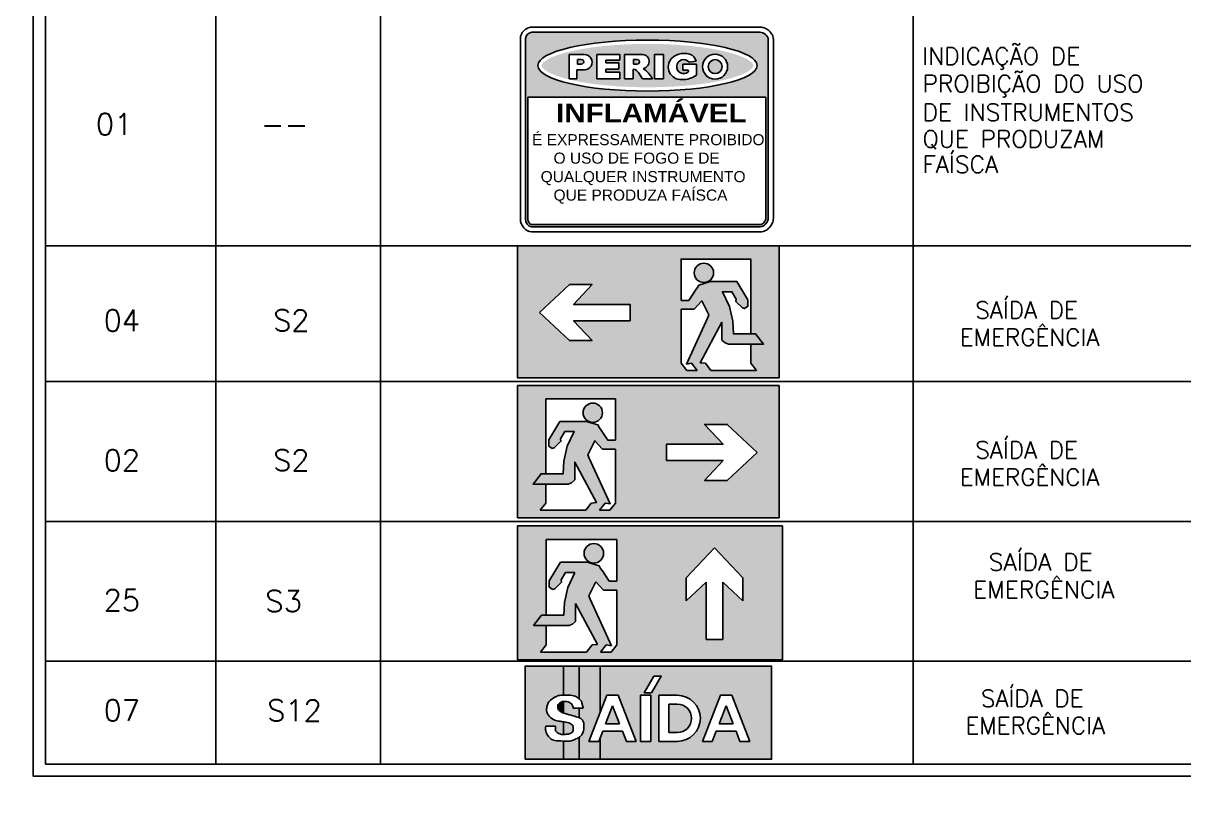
# Model space of a CAD drawing. Header units: metres. Extents: x -1783 to 21505, y -57 to 13660.
# Drawn here: x 5161 to 6304, y 10403 to 11170 of the extents above; entities that cross this region are included whole.
import ezdxf

# ---------------------------------------------------------------- set-up
doc = ezdxf.new("R2010")
doc.units = ezdxf.units.M
doc.header["$MEASUREMENT"] = 0
doc.layers.add('Bombeiro', color=1, linetype='Continuous', lineweight=0)
for name, color, linetype in [('COLORIDA VERDE', 82, 'Continuous'), ('cotas', 7, 'Continuous'), ('P025', 3, 'Continuous'), ('P03', 7, 'Continuous'), ('P04', 1, 'Continuous'), ('Planta-Baixa', 2, 'Continuous'), ('SIMB', 9, 'Continuous')]:
    doc.layers.add(name, color=color, linetype=linetype)
doc.styles.add('SR200-100', font='romans.shx', dxfattribs={"height": 50})
doc.styles.add('SR80-50', font='romans.shx', dxfattribs={"height": 10})
doc.styles.add('VET01', font='romans.shx', dxfattribs={"height": 2})

# ---------------------------------------------------------------- blocks, each defined once
blk = doc.blocks.new('SAIDA01')
at = {"layer": 'COLORIDA VERDE'}
h = blk.add_hatch(color=256, dxfattribs=at)
h.paths.add_polyline_path([(154.15, 77.96), (0, 77.96), (0, 0), (154.15, 0)])
h.paths.add_polyline_path([(121.16, 43.31), (110.19, 55.02), (110.64, 55.02), (123.57, 55.02), (141.15, 38.5), (123.57, 21.97), (110.64, 21.97), (110.19, 21.97), (121.16, 33.69), (87.8, 33.69), (87.8, 38.5), (87.8, 43.31)], flags=16)
h.paths.add_polyline_path([(57.72, 45.71), (53.21, 45.71), (49.31, 51.71), (48.25, 53.07), (47.35, 54.72), (40.44, 56.82), (24.96, 56.82), (18.34, 46.01), (18.34, 42.25), (20.45, 40.9), (21.65, 41.2), (25.56, 45.1), (25.26, 46.46), (27.81, 50.81), (33.37, 50.81), (29.17, 42.1), (27.21, 33.39), (26.91, 25.88), (13.84, 25.88), (9.18, 19.87), (29.77, 19.87), (31.87, 20.62), (33.67, 22.27), (33.67, 32.79), (46.45, 8.9), (43.44, 8.6), (40.16, 4.4), (13.41, 4.4), (16.69, 8.6), (16.69, 19.87), (9.18, 19.87), (13.84, 25.88), (16.69, 25.88), (16.69, 70.04), (57.72, 70.04)], flags=16)
h.paths.add_polyline_path([(57.72, 40.45), (57.72, 8.6), (54.44, 4.4), (48.28, 4.4), (51.56, 8.6), (54.57, 8.15), (42.24, 35.19), (41.49, 37.14), (45.55, 45.41), (50.06, 40.45)], flags=16)
h.paths.add_polyline_path([(50.06, 61.93, -1), (38.63, 61.93, -1)], flags=0)
for p, q in [((16.69, 8.6), (13.41, 4.4)), ((43.44, 8.6), (40.16, 4.4)), ((51.56, 8.6), (48.28, 4.4)), ((57.72, 8.6), (54.44, 4.4)), ((13.41, 4.4), (40.16, 4.4)), ((48.28, 4.4), (54.44, 4.4))]:
    blk.add_line(p, q, dxfattribs=at)
blk.add_lwpolyline([(0, 77.96), (154.15, 77.96), (154.15, 0), (0, 0)], close=True, dxfattribs=at)
for points in [[(16.69, 25.88), (16.69, 70.04), (57.72, 70.04), (57.72, 45.71)], [(43.44, 8.6), (46.45, 8.9), (33.67, 32.79), (33.67, 22.27), (31.87, 20.62), (29.77, 19.87), (9.18, 19.87), (13.84, 25.88), (26.91, 25.88), (27.21, 33.39), (29.17, 42.1), (33.37, 50.81), (27.81, 50.81), (25.26, 46.46), (25.56, 45.1), (21.65, 41.2), (20.45, 40.9), (18.34, 42.25), (18.34, 46.01), (24.96, 56.82), (40.44, 56.82)], [(40.44, 56.82), (47.35, 54.72), (48.25, 53.07), (49.31, 51.71), (53.21, 45.71), (57.72, 45.71)], [(141.15, 38.5), (123.57, 55.02), (110.64, 55.02), (110.19, 55.02), (121.16, 43.31), (87.8, 43.31), (87.8, 38.5)], [(50.06, 40.45), (45.55, 45.41), (41.49, 37.14), (42.24, 35.19), (54.57, 8.15), (51.56, 8.6)], [(57.72, 40.45), (50.06, 40.45)], [(57.72, 40.45), (57.72, 8.6)], [(141.15, 38.5), (123.57, 21.97), (110.64, 21.97), (110.19, 21.97), (121.16, 33.69), (87.8, 33.69), (87.8, 38.5)], [(16.69, 8.6), (16.69, 19.87)]]:
    blk.add_lwpolyline(points, dxfattribs=at)
blk.add_circle((44.35, 61.93), 5.71, dxfattribs=at)
blk = doc.blocks.new('S3')
at = {"layer": 'COLORIDA VERDE'}
h = blk.add_hatch(color=256, dxfattribs=at)
h.dxf.hatch_style = 1
h.paths.add_polyline_path([(356965.41, -401731.28), (356965.41, -401770.18), (357042.32, -401770.18), (357042.32, -401731.28)])
h.paths.add_polyline_path([(356994.21, -401747.38), (356991.96, -401747.38), (356990.01, -401744.38), (356989.49, -401743.7), (356989.04, -401742.88), (356985.59, -401741.83), (356977.87, -401741.83), (356974.57, -401747.23), (356974.57, -401749.1), (356975.62, -401749.77), (356976.22, -401749.62), (356978.17, -401747.68), (356978.02, -401747), (356979.29, -401744.83), (356982.06, -401744.83), (356979.96, -401749.17), (356978.99, -401753.52), (356978.84, -401757.27), (356972.32, -401757.27), (356969.99, -401760.27), (356980.26, -401760.27), (356981.31, -401759.89), (356982.21, -401759.07), (356982.21, -401753.82), (356988.59, -401765.74), (356987.09, -401765.89), (356985.45, -401767.99), (356972.1, -401767.99), (356973.74, -401765.89), (356973.74, -401760.27), (356969.99, -401760.27), (356972.32, -401757.27), (356973.74, -401757.27), (356973.74, -401735.23), (356994.21, -401735.23)], flags=16)
h.paths.add_polyline_path([(357014.28, -401746.44), (357022.53, -401737.66), (357030.77, -401746.44), (357030.77, -401752.88), (357030.77, -401753.11), (357024.93, -401747.64), (357024.93, -401764.28), (357022.53, -401764.28), (357020.13, -401764.28), (357020.13, -401747.64), (357014.28, -401753.11), (357014.28, -401752.88)], flags=16)
h.paths.add_polyline_path([(356994.21, -401750), (356994.21, -401765.89), (356992.57, -401767.99), (356989.5, -401767.99), (356991.14, -401765.89), (356992.64, -401766.11), (356986.49, -401752.62), (356986.11, -401751.65), (356988.14, -401747.53), (356990.39, -401750)], flags=16)
h.paths.add_polyline_path([(356984.69, -401739.28, -1), (356990.39, -401739.28, -1)], flags=0)
h = blk.add_hatch(color=256, dxfattribs=at)
h.dxf.hatch_style = 1
h.paths.add_polyline_path([(356984.69, -401739.28, 1), (356990.39, -401739.28, 1)])
for p, q in [((356965.41, -401770.18), (356965.41, -401731.28)), ((356965.41, -401731.28), (357042.32, -401731.28)), ((357042.32, -401731.28), (357042.32, -401770.18)), ((356973.74, -401757.27), (356973.74, -401735.23)), ((356973.74, -401735.23), (356994.21, -401735.23)), ((356994.21, -401735.23), (356994.21, -401747.38)), ((357022.53, -401737.66), (357014.28, -401746.44)), ((357022.53, -401737.66), (357030.77, -401746.44)), ((356974.57, -401747.23), (356977.87, -401741.83)), ((356977.87, -401741.83), (356985.59, -401741.83)), ((356985.59, -401741.83), (356989.04, -401742.88)), ((356979.29, -401744.83), (356978.02, -401747)), ((356982.06, -401744.83), (356979.29, -401744.83)), ((356979.96, -401749.17), (356982.06, -401744.83)), ((356989.04, -401742.88), (356989.49, -401743.7)), ((356989.49, -401743.7), (356990.01, -401744.38)), ((356990.01, -401744.38), (356991.96, -401747.38)), ((356974.57, -401749.1), (356974.57, -401747.23)), ((356978.17, -401747.68), (356976.22, -401749.62)), ((356978.02, -401747), (356978.17, -401747.68)), ((356988.14, -401747.53), (356986.11, -401751.65)), ((356990.39, -401750), (356988.14, -401747.53)), ((356991.96, -401747.38), (356994.21, -401747.38)), ((357014.28, -401746.44), (357014.28, -401752.88)), ((357014.28, -401753.11), (357020.13, -401747.64)), ((357020.13, -401747.64), (357020.13, -401764.28)), ((357030.77, -401753.11), (357024.93, -401747.64)), ((357024.93, -401747.64), (357024.93, -401764.28)), ((357030.77, -401746.44), (357030.77, -401752.88)), ((356975.62, -401749.77), (356974.57, -401749.1)), ((356976.22, -401749.62), (356975.62, -401749.77)), ((356978.99, -401753.52), (356979.96, -401749.17)), ((356986.11, -401751.65), (356986.49, -401752.62)), ((356994.21, -401750), (356990.39, -401750)), ((356994.21, -401750), (356994.21, -401765.89)), ((356978.84, -401757.27), (356978.99, -401753.52)), ((356988.59, -401765.74), (356982.21, -401753.82)), ((356982.21, -401753.82), (356982.21, -401759.07)), ((356986.49, -401752.62), (356992.64, -401766.11)), ((357014.28, -401752.88), (357014.28, -401753.11)), ((357030.77, -401752.88), (357030.77, -401753.11)), ((356969.99, -401760.27), (356972.32, -401757.27)), ((356972.32, -401757.27), (356978.84, -401757.27)), ((356980.26, -401760.27), (356969.99, -401760.27)), ((356973.74, -401765.89), (356973.74, -401760.27)), ((356981.31, -401759.89), (356980.26, -401760.27)), ((356982.21, -401759.07), (356981.31, -401759.89)), ((357020.13, -401764.28), (357022.53, -401764.28)), ((357024.93, -401764.28), (357022.53, -401764.28)), ((356973.74, -401765.89), (356972.1, -401767.99)), ((356972.1, -401767.99), (356985.45, -401767.99)), ((356987.09, -401765.89), (356985.45, -401767.99)), ((356987.09, -401765.89), (356988.59, -401765.74)), ((356991.14, -401765.89), (356989.5, -401767.99)), ((356989.5, -401767.99), (356992.57, -401767.99)), ((356992.64, -401766.11), (356991.14, -401765.89)), ((356994.21, -401765.89), (356992.57, -401767.99)), ((357042.32, -401770.18), (356965.41, -401770.18))]:
    blk.add_line(p, q, dxfattribs=at)
blk.add_circle((356987.54, -401739.28), 2.85, dxfattribs=at)
blk = doc.blocks.new('new blocksaida')
at = {"layer": 'COLORIDA VERDE'}
h = blk.add_hatch(color=256, dxfattribs=at)
h.dxf.hatch_style = 1
edge = h.paths.add_edge_path()
edge.add_line((23.96, 58.35), (0, 58.35))
edge.add_line((0, 58.35), (0, 0))
edge.add_line((0, 0), (23.96, 0))
edge.add_line((23.96, 0), (23.96, 11.32))
edge.add_spline(control_points=[(23.96, 11.32), (23.05, 11.38), (21.02, 11.55), (18.18, 11.56), (15.71, 12.85), (14.39, 14.59), (13.13, 16.62), (12.57, 18.75), (12.84, 20.23), (12.93, 20.73)], knot_values=[1483.247526, 1483.247526, 1483.247526, 1483.247526, 1557.509693, 1650.988886, 1711.688945, 1777.493751, 1827.060223, 1907.531509, 1949.309456, 1949.309456, 1949.309456, 1949.309456], degree=3, periodic=0)
edge.add_line((12.93, 20.73), (18.91, 20.73))
edge.add_spline(control_points=[(18.91, 20.73), (18.93, 20.2), (18.96, 19.3), (18.7, 17.5), (20.68, 16.33), (22.4, 15.46), (23.55, 15.42), (23.96, 15.44)], knot_values=[0, 0, 0, 0, 44.118293, 74.661754, 139.548934, 202.018639, 235.042464, 235.042464, 235.042464, 235.042464], degree=3, periodic=0)
edge.add_line((23.96, 15.44), (23.96, 23.5))
edge.add_spline(control_points=[(23.96, 23.5), (23.73, 23.53), (22.4, 23.71), (19.78, 23.96), (16.65, 25.28), (14.51, 27.4), (13.32, 29.69), (13.51, 32.21), (14.02, 34.85), (15.98, 37.38), (18.74, 38.91), (21.46, 40.15), (23.18, 40.16), (23.96, 40.14)], knot_values=[686.441961, 686.441961, 686.441961, 686.441961, 705.251319, 794.652023, 902.635624, 974.67943, 1038.458153, 1106.332319, 1176.301518, 1256.436796, 1357.270814, 1433.631399, 1496.943558, 1496.943558, 1496.943558, 1496.943558], degree=3, periodic=0)
edge.add_line((23.96, 40.14), (23.96, 58.35))
h = blk.add_hatch(color=256, dxfattribs=at)
h.dxf.hatch_style = 1
edge = h.paths.add_edge_path()
edge.add_line((33.75, 58.35), (23.96, 58.35))
edge.add_line((23.96, 58.35), (23.96, 40.14))
edge.add_spline(control_points=[(23.96, 40.14), (24.31, 40.14), (25.79, 40.1), (28.55, 40.34), (31.66, 39.43), (33.24, 38.3), (33.75, 37.85)], knot_values=[1496.943558, 1496.943558, 1496.943558, 1496.943558, 1525.456619, 1617.219592, 1723.654456, 1778.864927, 1778.864927, 1778.864927, 1778.864927], degree=3, periodic=0)
edge.add_line((33.75, 37.85), (33.75, 58.35))
edge = h.paths.add_edge_path()
edge.add_line((33.75, 31.92), (30.12, 31.92))
edge.add_spline(control_points=[(30.12, 31.92), (30.03, 32.27), (29.83, 33.03), (29.47, 34.22), (28.4, 35.17), (27, 35.98), (25.41, 36.22), (24.36, 36.23), (23.96, 36.18)], knot_values=[0, 0, 0, 0, 29.676075, 64.430735, 98.974503, 143.9372, 195.071302, 228.510245, 228.510245, 228.510245, 228.510245], degree=3, periodic=0)
edge.add_line((23.96, 36.18), (23.96, 29.02))
edge.add_spline(control_points=[(23.96, 29.02), (24.76, 28.72), (27.11, 27.92), (30.45, 27.13), (32.9, 26.38), (33.75, 25.99)], knot_values=[527.465281, 527.465281, 527.465281, 527.465281, 597.52951, 731.44398, 807.41925, 807.41925, 807.41925, 807.41925], degree=3, periodic=0)
edge.add_line((33.75, 25.99), (33.75, 31.92))
edge = h.paths.add_edge_path()
edge.add_spline(control_points=[(23.96, 15.44), (24.55, 15.46), (25.99, 15.68), (28.06, 15.91), (30.2, 17.28), (30.07, 19.26), (30.21, 20.95), (28.84, 22.02), (26.85, 22.98), (25.08, 23.33), (23.96, 23.5)], knot_values=[235.042464, 235.042464, 235.042464, 235.042464, 283.655977, 349.641146, 410.118553, 464.841623, 502.326867, 540.749947, 593.931448, 686.441961, 686.441961, 686.441961, 686.441961], degree=3, periodic=0)
edge.add_line((23.96, 23.5), (23.96, 15.44))
edge = h.paths.add_edge_path()
edge.add_spline(control_points=[(33.75, 13.77), (33.72, 13.75), (32.92, 13.21), (31.28, 12.46), (28.6, 11.23), (26.07, 11.19), (24.45, 11.29), (23.96, 11.32)], knot_values=[1201.913217, 1201.913217, 1201.913217, 1201.913217, 1204.221327, 1280.885583, 1349.853721, 1442.992088, 1483.247526, 1483.247526, 1483.247526, 1483.247526], degree=3, periodic=0)
edge.add_line((23.96, 11.32), (23.96, 0))
edge.add_line((23.96, 0), (33.75, 0))
edge.add_line((33.75, 0), (33.75, 13.77))
edge = h.paths.add_edge_path()
edge.add_line((46.97, 13.47), (46.09, 11.21))
edge.add_line((46.09, 11.21), (39.96, 11.21))
edge.add_line((39.96, 11.21), (46.97, 29.23))
edge.add_line((46.97, 29.23), (46.97, 58.35))
edge.add_line((46.97, 58.35), (33.75, 58.35))
edge.add_line((33.75, 58.35), (33.75, 37.85))
edge.add_spline(control_points=[(33.75, 37.85), (33.95, 37.67), (34.64, 37.01), (35.75, 35.63), (35.5, 34), (36.59, 32), (36.09, 31.92), (36.09, 31.92)], knot_values=[1778.864927, 1778.864927, 1778.864927, 1778.864927, 1801.112459, 1854.796987, 1910.045248, 1934.043175, 1958.041101, 1958.041101, 1958.041101, 1958.041101], degree=3, periodic=0)
edge.add_spline(control_points=[(36.09, 31.92), (36.02, 31.91), (35.93, 31.92), (35.84, 31.92)], knot_values=[1958.041101, 1958.041101, 1958.041101, 1958.041101, 1964.838412, 1964.838412, 1964.838412, 1964.838412], degree=3, periodic=0)
edge.add_line((35.84, 31.92), (33.75, 31.92))
edge.add_line((33.75, 31.92), (33.75, 25.99))
edge.add_spline(control_points=[(33.75, 25.99), (33.95, 25.9), (34.78, 25.49), (36.61, 24.22), (36.88, 21), (36.78, 17.88), (35.62, 15.32), (34.36, 14.19), (33.75, 13.77)], knot_values=[807.41925, 807.41925, 807.41925, 807.41925, 825.771214, 882.302949, 980.174774, 1066.070076, 1141.072939, 1201.913217, 1201.913217, 1201.913217, 1201.913217], degree=3, periodic=0)
edge.add_line((33.75, 13.77), (33.75, 0))
edge.add_line((33.75, 0), (46.97, 0))
edge.add_line((46.97, 0), (46.97, 13.47))
h = blk.add_hatch(color=256, dxfattribs=at)
h.dxf.hatch_style = 1
h.paths.add_polyline_path([(154.15, 58.35), (46.97, 58.35), (46.97, 29.23), (51.19, 40.06), (58.31, 40.06), (69.54, 11.21), (63.41, 11.21), (60.94, 17.55), (48.56, 17.55), (46.97, 13.47), (46.97, 0), (154.15, 0)])
h.paths.add_polyline_path([(80.56, 52.06), (85.19, 52.06), (79.02, 41.5), (74.39, 41.5)], flags=16)
h.paths.add_polyline_path([(72.17, 40.06), (78.71, 40.06), (78.71, 11.21), (72.17, 11.21)], flags=16)
h.paths.add_polyline_path([(83.54, 40.06), (95.2, 40.06, -1), (95.2, 11.21), (83.54, 11.21)], flags=16)
h.paths.add_polyline_path([(89.8, 34.56), (95.2, 34.56, -1), (95.2, 16.71), (89.8, 16.71)], flags=0)
h.paths.add_polyline_path([(122.18, 40.06), (129.31, 40.06), (140.54, 11.21), (134.4, 11.21), (131.93, 17.55), (119.55, 17.55), (117.09, 11.21), (110.95, 11.21)], flags=16)
h.paths.add_polyline_path([(125.74, 33.46), (130.11, 22.23), (121.37, 22.23)], flags=0)
h = blk.add_hatch(color=256, dxfattribs=at)
h.dxf.hatch_style = 1
edge = h.paths.add_edge_path()
edge.add_spline(control_points=[(23.96, 36.18), (23.7, 36.16), (22.94, 36.03), (21.8, 35.47), (20.7, 34.54), (20.42, 33.28), (20.38, 32.1), (20.85, 30.89), (21.99, 29.82), (23.13, 29.34), (23.85, 29.06), (23.96, 29.02)], knot_values=[228.510245, 228.510245, 228.510245, 228.510245, 249.542901, 291.453949, 331.754804, 361.374182, 393.918825, 427.416545, 463.879651, 518.521435, 527.465281, 527.465281, 527.465281, 527.465281], degree=3, periodic=0)
edge.add_line((23.96, 29.02), (23.96, 36.18))
h = blk.add_hatch(color=256, dxfattribs=at)
h.dxf.hatch_style = 1
h.paths.add_polyline_path([(54.75, 33.46), (50.38, 22.23), (59.12, 22.23)])
h.paths.add_polyline_path([(95.2, 34.56), (89.8, 34.56), (89.8, 16.71), (95.2, 16.71, 1)])
h.paths.add_polyline_path([(125.74, 33.46), (121.37, 22.23), (130.11, 22.23)])
for p, q in [((23.96, 40.14), (23.96, 58.35)), ((33.75, 37.85), (33.75, 58.35)), ((46.97, 29.23), (46.97, 58.35)), ((39.96, 11.21), (51.19, 40.06)), ((51.19, 40.06), (58.31, 40.06)), ((69.54, 11.21), (58.31, 40.06)), ((72.17, 40.06), (78.71, 40.06)), ((72.17, 11.21), (72.17, 40.06)), ((78.71, 11.21), (78.71, 40.06)), ((83.54, 40.06), (95.2, 40.06)), ((83.54, 11.21), (83.54, 40.06)), ((110.95, 11.21), (122.18, 40.06)), ((122.18, 40.06), (129.31, 40.06)), ((140.54, 11.21), (129.31, 40.06)), ((23.96, 29.02), (23.96, 36.18)), ((33.75, 25.99), (33.75, 31.92)), ((50.38, 22.23), (54.75, 33.46)), ((59.12, 22.23), (54.75, 33.46)), ((89.8, 16.71), (89.8, 34.56)), ((95.2, 34.56), (89.8, 34.56)), ((121.37, 22.23), (125.74, 33.46)), ((130.11, 22.23), (125.74, 33.46)), ((23.96, 15.44), (23.96, 23.5)), ((50.38, 22.23), (59.12, 22.23)), ((121.37, 22.23), (130.11, 22.23)), ((46.09, 11.21), (48.56, 17.55)), ((48.56, 17.55), (60.94, 17.55)), ((63.41, 11.21), (60.94, 17.55)), ((95.2, 16.71), (89.8, 16.71)), ((117.09, 11.21), (119.55, 17.55)), ((119.55, 17.55), (131.93, 17.55)), ((134.4, 11.21), (131.93, 17.55)), ((23.96, 0), (23.96, 11.32)), ((33.75, 0), (33.75, 13.77)), ((39.96, 11.21), (46.09, 11.21)), ((46.97, 0), (46.97, 13.47)), ((63.41, 11.21), (69.54, 11.21)), ((72.17, 11.21), (78.71, 11.21)), ((83.54, 11.21), (95.2, 11.21)), ((110.95, 11.21), (117.09, 11.21)), ((134.4, 11.21), (140.54, 11.21))]:
    blk.add_line(p, q, dxfattribs=at)
for points in [[(0, 0), (154.15, 0), (154.15, 58.35), (0, 58.35)], [(74.39, 41.5), (80.56, 52.06), (85.19, 52.06), (79.02, 41.5)]]:
    blk.add_lwpolyline(points, close=True, dxfattribs=at)
for points in [[(74.39, 41.5), (79.02, 41.5), (85.19, 52.06)], [(36.09, 31.92), (30.12, 31.92)], [(18.91, 20.73), (12.93, 20.73)]]:
    blk.add_lwpolyline(points, dxfattribs=at)
for radius in [14.43, 8.93]:
    blk.add_arc((95.2, 25.63), radius, 270, 90, dxfattribs=at)
for points in [[(18.91, 20.73), (18.91, 19.11), (18.91, 17.99), (20.65, 16.38), (22.77, 15.51), (25.76, 15.63), (28.12, 16.13), (29.87, 17.5), (30.12, 19.49), (29.99, 20.85), (29, 21.85), (27.25, 22.72), (23.27, 23.59), (20.03, 24.09), (16.42, 25.7), (14.55, 27.57), (13.55, 29.68), (13.55, 32.17), (14.18, 34.66), (15.92, 37.02), (19.03, 39.01), (21.65, 40.01), (25.01, 40.13), (28.37, 40.13), (32.11, 39.01), (34.35, 37.27), (35.47, 35.65), (35.84, 33.66), (36.09, 31.92), (35.84, 31.92)], [(30.12, 31.92), (29.84, 32.97), (29.37, 34.16), (28.48, 35.05), (27.03, 35.85), (25.19, 36.2), (23.2, 36.05), (21.81, 35.4), (20.76, 34.36), (20.46, 33.31), (20.46, 32.12), (20.91, 30.98), (21.86, 30.03), (23.65, 29.14), (26.39, 28.2), (31.12, 26.9), (34.36, 25.69), (35.97, 24.4), (36.82, 20.91), (36.56, 17.77), (35.38, 15.29), (33.68, 13.72), (31.19, 12.42), (28.83, 11.5), (25.43, 11.24), (21.24, 11.5), (17.84, 11.89), (15.88, 12.94), (14.31, 14.77), (13.39, 16.34), (12.74, 19.21), (12.93, 20.73)]]:
    blk.add_spline(points, degree=3, dxfattribs=at)

msp = doc.modelspace()

# ---------------------------------------------------------------- hatches: boundary and pattern name
at = {"layer": 'Bombeiro', "linetype": 'ByBlock'}
h = msp.add_hatch(color=10, dxfattribs=at)
h.dxf.hatch_style = 1
edge = h.paths.add_edge_path()
edge.add_spline(control_points=[(5671.852, 11128.306), (5671.852, 11127.923), (5671.938, 11127.51), (5672.609, 11126.308), (5673.216, 11125.546), (5675.109, 11123.881), (5676.386, 11122.982), (5681.254, 11120.209), (5685.856, 11118.323), (5697.198, 11114.885), (5703.94, 11113.321), (5723.589, 11109.851), (5737.767, 11108.316), (5767.623, 11106.76), (5783.287, 11106.739), (5813.22, 11108.214), (5827.476, 11109.711), (5849.968, 11113.588), (5858.805, 11115.794), (5869.505, 11119.654), (5872.744, 11121.164), (5876.983, 11123.777), (5878.315, 11124.896), (5879.72, 11126.531), (5880.033, 11127.113), (5880.329, 11128), (5880.345, 11128.308), (5880.205, 11129.076), (5880.022, 11129.563), (5879.142, 11130.815), (5878.443, 11131.562), (5876.471, 11133.147), (5875.202, 11133.985), (5870.125, 11136.766), (5865.172, 11138.709), (5853.013, 11142.219), (5845.805, 11143.797), (5825.183, 11147.189), (5810.56, 11148.622), (5780.046, 11149.919), (5764.169, 11149.783), (5734.159, 11147.968), (5720.04, 11146.288), (5698.956, 11142.247), (5691.089, 11140.12), (5681.426, 11136.412), (5678.458, 11134.935), (5674.665, 11132.431), (5673.509, 11131.381), (5672.306, 11129.86), (5672.053, 11129.326), (5671.876, 11128.69), (5671.852, 11128.497), (5671.852, 11128.306)], knot_values=[0, 0, 0, 0, 0.12942104, 0.12942104, 0.25884207, 0.25884207, 0.38826311, 0.38826311, 0.65519353, 0.65519353, 0.92212395, 0.92212395, 1.35070484, 1.35070484, 1.77928572, 1.77928572, 2.20786661, 2.20786661, 2.56825262, 2.56825262, 2.78011275, 2.78011275, 2.94408828, 2.94408828, 3.06400069, 3.06400069, 3.18391311, 3.18391311, 3.30382552, 3.30382552, 3.42373793, 3.42373793, 3.54365035, 3.54365035, 3.8205997, 3.8205997, 4.09754905, 4.09754905, 4.53197823, 4.53197823, 4.9664074, 4.9664074, 5.40083658, 5.40083658, 5.73765793, 5.73765793, 5.94391048, 5.94391048, 6.1010614, 6.1010614, 6.21855028, 6.21855028, 6.28318531, 6.28318531, 6.28318531, 6.28318531], degree=3, periodic=0)
h.paths.add_polyline_path([(5748.935, 11139.198), (5748.935, 11133.714), (5734.867, 11133.714), (5734.867, 11130.956), (5747.699, 11130.956), (5747.699, 11124.687), (5734.867, 11124.687), (5734.867, 11121.929), (5748.935, 11121.929), (5748.935, 11115.327), (5726.119, 11115.327), (5726.119, 11139.198)], flags=16)
h.paths.add_polyline_path([(5753.361, 11139.198), (5769.85, 11139.198, -0.99999992), (5771.87, 11125.577, -0.11065371), (5780.907, 11115.327), (5771.099, 11115.327), (5767.267, 11121.448, 0.19249491), (5762.01, 11124.896), (5762.01, 11115.327), (5753.361, 11115.327)], flags=16)
h.paths.add_polyline_path([(5713.927, 11124.068), (5706.448, 11124.068), (5706.448, 11115.327), (5698.859, 11115.327), (5698.859, 11139.198), (5713.894, 11139.198, -1)], flags=16)
h.paths.add_polyline_path([(5782.907, 11139.198), (5791.755, 11139.198), (5791.755, 11115.327), (5782.907, 11115.327)], flags=16)
h.paths.add_polyline_path([(5799.831, 11135.371, -0.30757835), (5820.105, 11138.598, -0.1074332), (5823.992, 11132.75), (5816.993, 11131.68, 2.44381573), (5816.211, 11122.051, 0.46821268), (5815.978, 11123.898), (5810.963, 11123.898), (5810.963, 11129.716), (5824.3, 11129.716), (5824.3, 11118.962, -0.17491777), (5809.906, 11114.557, -0.67885295)], flags=16)
h.paths.add_polyline_path([(5854.983, 11127.263, -1), (5830.355, 11127.263, -1)], flags=16)
h.paths.add_polyline_path([(5849.56, 11127.263, -1), (5835.779, 11127.263, -1)], flags=0)
h.paths.add_polyline_path([(5835.779, 11127.263, 1), (5849.56, 11127.263, 1)], flags=0)
h = msp.add_hatch(color=10, dxfattribs=at)
h.dxf.hatch_style = 1
edge = h.paths.add_edge_path()
edge.add_spline(control_points=[(5671.852, 11128.306), (5671.852, 11127.923), (5671.938, 11127.51), (5672.609, 11126.308), (5673.216, 11125.546), (5675.109, 11123.881), (5676.386, 11122.982), (5681.254, 11120.209), (5685.856, 11118.323), (5697.198, 11114.885), (5703.94, 11113.321), (5723.589, 11109.851), (5737.767, 11108.316), (5767.623, 11106.76), (5783.287, 11106.739), (5813.22, 11108.214), (5827.476, 11109.711), (5849.968, 11113.588), (5858.805, 11115.794), (5869.505, 11119.654), (5872.744, 11121.164), (5876.983, 11123.777), (5878.315, 11124.896), (5879.72, 11126.531), (5880.033, 11127.113), (5880.329, 11128), (5880.345, 11128.308), (5880.205, 11129.076), (5880.022, 11129.563), (5879.142, 11130.815), (5878.443, 11131.562), (5876.471, 11133.147), (5875.202, 11133.985), (5870.125, 11136.766), (5865.172, 11138.709), (5853.013, 11142.219), (5845.805, 11143.797), (5825.183, 11147.189), (5810.56, 11148.622), (5780.046, 11149.919), (5764.169, 11149.783), (5734.159, 11147.968), (5720.04, 11146.288), (5698.956, 11142.247), (5691.089, 11140.12), (5681.426, 11136.412), (5678.458, 11134.935), (5674.665, 11132.431), (5673.509, 11131.381), (5672.306, 11129.86), (5672.053, 11129.326), (5671.876, 11128.69), (5671.852, 11128.497), (5671.852, 11128.306)], knot_values=[0, 0, 0, 0, 0.12942104, 0.12942104, 0.25884207, 0.25884207, 0.38826311, 0.38826311, 0.65519353, 0.65519353, 0.92212395, 0.92212395, 1.35070484, 1.35070484, 1.77928572, 1.77928572, 2.20786661, 2.20786661, 2.56825262, 2.56825262, 2.78011275, 2.78011275, 2.94408828, 2.94408828, 3.06400069, 3.06400069, 3.18391311, 3.18391311, 3.30382552, 3.30382552, 3.42373793, 3.42373793, 3.54365035, 3.54365035, 3.8205997, 3.8205997, 4.09754905, 4.09754905, 4.53197823, 4.53197823, 4.9664074, 4.9664074, 5.40083658, 5.40083658, 5.73765793, 5.73765793, 5.94391048, 5.94391048, 6.1010614, 6.1010614, 6.21855028, 6.21855028, 6.28318531, 6.28318531, 6.28318531, 6.28318531], degree=3, periodic=0)
h.paths.add_polyline_path([(5816.211, 11122.051, 0.46821268), (5815.978, 11123.898), (5810.963, 11123.898), (5810.963, 11129.716), (5824.3, 11129.716), (5824.3, 11118.962, -0.17491777), (5809.906, 11114.557, -0.67885295), (5799.831, 11135.371, -0.30757835), (5820.105, 11138.598, -0.1074332), (5823.992, 11132.75), (5816.993, 11131.68, 2.44381573)], flags=16)
h.paths.add_polyline_path([(5791.755, 11115.327), (5782.907, 11115.327), (5782.907, 11139.198), (5791.755, 11139.198)], flags=16)
h.paths.add_polyline_path([(5854.983, 11127.263, -1), (5830.355, 11127.263, -1)], flags=16)
h.paths.add_polyline_path([(5849.56, 11127.263, -1), (5835.779, 11127.263, -1)], flags=0)
h.paths.add_polyline_path([(5771.87, 11125.577, -0.11065371), (5780.907, 11115.327), (5771.099, 11115.327), (5767.267, 11121.448, 0.19249491), (5762.01, 11124.896), (5762.01, 11115.327), (5753.361, 11115.327), (5753.361, 11139.198), (5769.85, 11139.198, -0.99999993)], flags=16)
h.paths.add_polyline_path([(5748.935, 11133.714), (5734.867, 11133.714), (5734.867, 11130.956), (5747.699, 11130.956), (5747.699, 11124.687), (5734.867, 11124.687), (5734.867, 11121.929), (5748.935, 11121.929), (5748.935, 11115.327), (5726.119, 11115.327), (5726.119, 11139.198), (5748.935, 11139.198)], flags=16)
h.paths.add_polyline_path([(5713.927, 11124.068), (5706.448, 11124.068), (5706.448, 11115.327), (5698.859, 11115.327), (5698.859, 11139.198), (5713.894, 11139.198, -1)], flags=16)
at = {"layer": 'cotas'}
h = msp.add_hatch(color=7, dxfattribs=at)
h.dxf.hatch_style = 1
h.paths.add_polyline_path([(9417.498, 13659.963), (-1782.502, 13659.963), (-1782.502, 5739.963), (9417.498, 5739.963)])
h.paths.add_polyline_path([(-1515.835, 13593.296), (9284.165, 13593.296), (9284.165, 5806.63), (-1515.835, 5806.63)], flags=16)
at = {"layer": 'P03'}
h = msp.add_hatch(color=256, dxfattribs=at)
h.dxf.hatch_style = 1
edge = h.paths.add_edge_path()
edge.add_spline(control_points=[(5662.256, 11161.114), (5659.351, 11161.114), (5655.881, 11158.075), (5655.881, 11155.17)], knot_values=[0, 0, 0, 0, 1.14844937, 1.14844937, 1.14844937, 1.14844937], degree=3, periodic=0)
edge.add_line((5655.881, 11155.17), (5655.881, 10976.803))
edge.add_spline(control_points=[(5655.881, 10976.803), (5655.881, 10973.611), (5658.699, 10969.347), (5661.891, 10969.347)], knot_values=[0, 0, 0, 0, 1.26185141, 1.26185141, 1.26185141, 1.26185141], degree=3, periodic=0)
edge.add_line((5661.891, 10969.347), (5887.087, 10969.347))
edge.add_spline(control_points=[(5887.087, 10969.347), (5891.009, 10969.347), (5895.008, 10974.125), (5895.008, 10978.047)], knot_values=[0, 0, 0, 0, 1.55032355, 1.55032355, 1.55032355, 1.55032355], degree=3, periodic=0)
edge.add_line((5895.008, 10978.047), (5895.008, 11154.116))
edge.add_spline(control_points=[(5895.008, 11154.116), (5895.008, 11157.686), (5890.471, 11161.114), (5886.901, 11161.114)], knot_values=[0, 0, 0, 0, 1.41123242, 1.41123242, 1.41123242, 1.41123242], degree=3, periodic=0)
edge.add_line((5886.901, 11161.114), (5662.256, 11161.114))
edge = h.paths.add_edge_path(flags=16)
edge.add_ellipse((5776.081, 11128.306), major_axis=(-108.024, 0), ratio=0.23295132, start_angle=0, end_angle=360)
h.paths.add_polyline_path([(5698.859, 11139.198), (5713.894, 11139.198, -1), (5713.927, 11124.068), (5706.448, 11124.068), (5706.448, 11115.327), (5698.859, 11115.327)], flags=0)
h.paths.add_polyline_path([(5726.119, 11139.198), (5748.935, 11139.198), (5748.935, 11133.714), (5734.867, 11133.714), (5734.867, 11130.956), (5747.699, 11130.956), (5747.699, 11124.687), (5734.867, 11124.687), (5734.867, 11121.929), (5748.935, 11121.929), (5748.935, 11115.327), (5726.119, 11115.327)], flags=0)
edge = h.paths.add_edge_path(flags=16)
edge.add_line((5892.732, 11097.095), (5892.732, 10978.047))
edge.add_spline(control_points=[(5892.732, 10978.047), (5892.732, 10977.5), (5892.595, 10976.824), (5892.027, 10975.422), (5891.6, 10974.7), (5890.395, 10973.198), (5889.545, 10972.486), (5888.134, 10971.764), (5887.568, 10971.624), (5887.087, 10971.624)], knot_values=[0, 0, 0, 0, 0.35720667, 0.35720667, 0.71441335, 0.71441335, 1.19070216, 1.19070216, 1.55032355, 1.55032355, 1.55032355, 1.55032355], degree=3, periodic=0)
edge.add_line((5887.087, 10971.624), (5661.891, 10971.624))
edge.add_spline(control_points=[(5661.891, 10971.624), (5661.751, 10971.624), (5661.601, 10971.646), (5661.088, 10971.805), (5660.658, 10972.052), (5659.48, 10973.134), (5658.774, 10974.255), (5658.244, 10975.864), (5658.158, 10976.395), (5658.158, 10976.803)], knot_values=[0, 0, 0, 0, 0.15249822, 0.15249822, 0.45702569, 0.45702569, 0.98408762, 0.98408762, 1.26185141, 1.26185141, 1.26185141, 1.26185141], degree=3, periodic=0)
edge.add_line((5658.158, 10976.803), (5658.158, 11097.095))
edge.add_line((5658.158, 11097.095), (5892.732, 11097.095))
h.paths.add_polyline_path([(5753.361, 11139.198), (5769.85, 11139.198, -1), (5771.87, 11125.577, -0.11065371), (5780.907, 11115.327), (5771.099, 11115.327), (5767.267, 11121.448, 0.19249491), (5762.01, 11124.896), (5762.01, 11115.327), (5753.361, 11115.327)], flags=0)
h.paths.add_polyline_path([(5782.907, 11139.198), (5791.755, 11139.198), (5791.755, 11115.327), (5782.907, 11115.327)], flags=0)
h.paths.add_polyline_path([(5799.831, 11135.371, -0.30757835), (5820.105, 11138.598, -0.1074332), (5823.992, 11132.75), (5816.993, 11131.68, 2.44381573), (5816.211, 11122.051, 0.46821269), (5815.978, 11123.898), (5810.963, 11123.898), (5810.963, 11129.716), (5824.3, 11129.716), (5824.3, 11118.962, -0.17491777), (5809.906, 11114.557, -0.67885295)], flags=0)
h.paths.add_polyline_path([(5854.983, 11127.263, -1), (5830.355, 11127.263, -1)], flags=0)
h.paths.add_polyline_path([(5849.56, 11127.263, -1), (5835.779, 11127.263, -1)], flags=0)
at = {"layer": 'P03', "linetype": 'ByBlock'}
h = msp.add_hatch(color=10, dxfattribs=at)
h.dxf.hatch_style = 1
h.paths.add_polyline_path([(5710.731, 11134.335), (5706.986, 11134.335), (5706.986, 11129.87), (5710.731, 11129.87, 1.11283988)])
h.paths.add_polyline_path([(5765.861, 11134.335), (5762.117, 11134.335), (5762.117, 11129.87), (5765.861, 11129.87, 1.11283988)])
h.paths.add_polyline_path([(5835.779, 11127.263, 1), (5849.56, 11127.263, 1)])

# ---------------------------------------------------------------- linework, layer by layer
at = {"layer": 'P025', "color": 7}
for p, q in [((5183.102, 10439.56), (5183.104, 13427.02)), ((5350.98, 10439.56), (5350.982, 13249.381)), ((5512.965, 10439.56), (5512.966, 13249.381)), ((5183.102, 10816.885), (7405.352, 10816.885)), ((5183.102, 10679.014), (7405.363, 10679.014)), ((5183.102, 10541.143), (7405.374, 10541.143)), ((5183.102, 10439.56), (7405.393, 10439.56)), ((5184.645, 10439.56), (7405.393, 10439.56))]:
    msp.add_line(p, q, dxfattribs=at)
msp.add_lwpolyline([(5171.104, 13439.02), (7417.395, 13439.02), (7417.381, 10427.833), (5171.09, 10427.833)], close=True, dxfattribs=at)
at = {"layer": 'P03'}
for p, q in [((5662.256, 11166.173), (5886.901, 11166.173)), ((5662.256, 11161.114), (5886.901, 11161.114)), ((5650.822, 11155.17), (5650.822, 10976.803)), ((5655.881, 11155.17), (5655.881, 10976.803)), ((5895.008, 10978.047), (5895.008, 11154.116)), ((5900.068, 10978.047), (5900.068, 11154.116)), ((5698.859, 11139.198), (5698.859, 11115.327)), ((5698.859, 11139.198), (5713.927, 11139.198)), ((5726.119, 11139.198), (5748.935, 11139.198)), ((5726.119, 11139.198), (5726.119, 11115.327)), ((5748.935, 11139.198), (5748.935, 11133.714)), ((5753.361, 11139.198), (5769.85, 11139.198)), ((5753.361, 11139.198), (5753.361, 11115.327)), ((5782.907, 11139.198), (5791.755, 11139.198)), ((5782.907, 11139.198), (5782.907, 11115.327)), ((5791.755, 11115.327), (5791.755, 11139.198)), ((5706.448, 11115.327), (5706.448, 11124.068)), ((5706.448, 11124.068), (5713.894, 11124.068)), ((5706.986, 11134.335), (5706.986, 11129.87)), ((5706.986, 11134.335), (5710.731, 11134.335)), ((5706.986, 11129.87), (5710.731, 11129.87)), ((5748.935, 11133.714), (5734.867, 11133.714)), ((5734.867, 11133.714), (5734.867, 11130.956)), ((5747.699, 11130.956), (5734.867, 11130.956)), ((5747.699, 11124.687), (5734.867, 11124.687)), ((5734.867, 11124.687), (5734.867, 11121.929)), ((5747.699, 11130.956), (5747.699, 11124.687)), ((5762.01, 11115.327), (5762.01, 11124.896)), ((5762.117, 11134.335), (5762.117, 11129.87)), ((5762.117, 11134.335), (5765.861, 11134.335)), ((5762.117, 11129.87), (5765.861, 11129.87)), ((5810.963, 11129.716), (5810.963, 11123.898)), ((5810.963, 11129.716), (5824.3, 11129.716)), ((5810.963, 11123.898), (5815.978, 11123.898)), ((5816.993, 11131.68), (5823.992, 11132.75)), ((5824.3, 11129.716), (5824.3, 11118.962)), ((5698.859, 11115.327), (5706.448, 11115.327)), ((5726.119, 11115.327), (5748.935, 11115.327)), ((5748.935, 11121.929), (5734.867, 11121.929)), ((5748.935, 11121.929), (5748.935, 11115.327)), ((5753.361, 11115.327), (5762.01, 11115.327)), ((5771.099, 11115.327), (5767.267, 11121.448)), ((5771.099, 11115.327), (5780.907, 11115.327)), ((5782.907, 11115.327), (5791.755, 11115.327)), ((5658.158, 11097.095), (5892.732, 11097.095)), ((5658.158, 11097.095), (5658.158, 10976.803)), ((5658.158, 11097.095), (5892.732, 11097.095)), ((5892.732, 10978.047), (5892.732, 11097.095)), ((5661.891, 10971.624), (5887.087, 10971.624)), ((5661.891, 10969.347), (5887.087, 10969.347)), ((5661.891, 10964.288), (5887.087, 10964.288)), ((5183.105, 10950.79), (7405.285, 10950.79)), ((5183.105, 10950.79), (7405.285, 10950.79))]:
    msp.add_line(p, q, dxfattribs=at)
for radius in [12.314, 6.891]:
    msp.add_circle((5842.669, 11127.263), radius, dxfattribs=at)
for centre, radius, start, end in [((5713.911, 11131.633), 7.565, 269.875883, 90.124118), ((5770.86, 11132.388), 6.885, 278.435975, 98.435975), ((5809.001, 11126.964), 12.441, 137.488657, 274.171607), ((5812.343, 11122.065), 18.265, 64.851315, 133.238372), ((5808.596, 11126.733), 16.53, 21.346397, 45.874196), ((5710.97, 11132.102), 2.245, 263.885848, 96.114153), ((5760.327, 11116.598), 8.467, 29.151942, 78.532344), ((5766.1, 11132.102), 2.245, 263.885848, 96.114153), ((5753.513, 11100.285), 31.252, 28.770463, 54.027674), ((5811.704, 11127.263), 6.891, 39.869622, 310.852865), ((5815.325, 11122.877), 1.212, 317.01021, 57.368569), ((5811, 11136.703), 22.173, 267.17321, 306.859906)]:
    msp.add_arc(centre, radius, start, end, dxfattribs=at)
msp.add_ellipse((5776.081, 11128.306), major_axis=(-108.024, 0), ratio=0.23295132, dxfattribs=at)
for points, knots in [([(5662.256, 11166.173), (5661.365, 11166.173), (5660.527, 11166.046), (5658.963, 11165.637), (5658.235, 11165.354), (5656.436, 11164.462), (5655.434, 11163.764), (5653.635, 11162.111), (5652.836, 11161.156), (5651.714, 11159.215), (5651.32, 11158.303), (5650.916, 11156.62), (5650.822, 11155.911), (5650.822, 11155.17)], [0, 0, 0, 0, 0.15914924, 0.15914924, 0.31829848, 0.31829848, 0.57753991, 0.57753991, 0.83678133, 0.83678133, 1.02579211, 1.02579211, 1.14844937, 1.14844937, 1.14844937, 1.14844937]), ([(5886.901, 11166.173), (5887.821, 11166.173), (5888.697, 11166.056), (5890.367, 11165.668), (5891.163, 11165.396), (5893.204, 11164.504), (5894.39, 11163.776), (5896.554, 11162.004), (5897.537, 11160.96), (5898.891, 11158.855), (5899.356, 11157.903), (5899.918, 11155.993), (5900.068, 11155.075), (5900.068, 11154.116)], [0, 0, 0, 0, 0.19071314, 0.19071314, 0.38142628, 0.38142628, 0.70169549, 0.70169549, 1.02196469, 1.02196469, 1.23910186, 1.23910186, 1.41123242, 1.41123242, 1.41123242, 1.41123242]), ([(5658.158, 10976.803), (5658.158, 10976.395), (5658.244, 10975.864), (5658.774, 10974.255), (5659.48, 10973.134), (5660.658, 10972.052), (5661.088, 10971.805), (5661.601, 10971.646), (5661.751, 10971.624), (5661.891, 10971.624)], [0, 0, 0, 0, 0.2777638, 0.2777638, 0.80482573, 0.80482573, 1.1093532, 1.1093532, 1.26185141, 1.26185141, 1.26185141, 1.26185141]), ([(5892.732, 10978.047), (5892.732, 10977.5), (5892.595, 10976.824), (5892.027, 10975.422), (5891.6, 10974.7), (5890.395, 10973.198), (5889.545, 10972.486), (5888.134, 10971.764), (5887.568, 10971.624), (5887.087, 10971.624)], [0, 0, 0, 0, 0.35720667, 0.35720667, 0.71441335, 0.71441335, 1.19070216, 1.19070216, 1.55032355, 1.55032355, 1.55032355, 1.55032355]), ([(5900.068, 10978.047), (5900.068, 10977.104), (5899.946, 10976.202), (5899.541, 10974.487), (5899.256, 10973.672), (5898.299, 10971.531), (5897.501, 10970.281), (5895.593, 10968.022), (5894.482, 10967.01), (5892.23, 10965.566), (5891.17, 10965.051), (5889.086, 10964.447), (5888.109, 10964.288), (5887.087, 10964.288)], [0, 0, 0, 0, 0.19862112, 0.19862112, 0.39724224, 0.39724224, 0.74639972, 0.74639972, 1.09555721, 1.09555721, 1.35304247, 1.35304247, 1.55032355, 1.55032355, 1.55032355, 1.55032355])]:
    msp.add_open_spline(points, degree=3, knots=knots, dxfattribs=at)
for points in [[(5662.256, 11161.114), (5659.351, 11161.114), (5655.881, 11158.075), (5655.881, 11155.17)], [(5886.901, 11161.114), (5890.471, 11161.114), (5895.008, 11157.686), (5895.008, 11154.116)], [(5650.822, 10976.803), (5650.822, 10971.233), (5656.322, 10964.288), (5661.891, 10964.288)], [(5655.881, 10976.803), (5655.881, 10973.611), (5658.699, 10969.347), (5661.891, 10969.347)], [(5895.008, 10978.047), (5895.008, 10974.125), (5891.009, 10969.347), (5887.087, 10969.347)]]:
    msp.add_open_spline(points, degree=3, dxfattribs=at)
at = {"layer": 'Planta-Baixa', "color": 7}
msp.add_line((6037.81, 10439.56), (6037.811, 13249.381), dxfattribs=at)

# ---------------------------------------------------------------- block references
at = {"layer": 'COLORIDA VERDE', "color": 7, "yscale": 1.671168000000262, "zscale": 1.671168000000262}
for p, xscale in [((5905.681, 10820.503), -1.671168000000262), ((5648.071, 10682.632), 1.671168000000262)]:
    msp.add_blockref('SAIDA01', p, dxfattribs=dict(at, xscale=xscale))
at = {"layer": 'COLORIDA VERDE', "xscale": 1.574988890328906, "yscale": 1.574988890328906, "zscale": 1.574988890328906}
msp.add_blockref('new blocksaida', (5655.496, 10444.51), dxfattribs=at)
at = {"layer": 'P03', "xscale": 3.395339484286457, "yscale": 3.395339484286457, "zscale": 3.395339484286457}
msp.add_blockref('S3', (-1206370.69, 1374688.779), dxfattribs=at)

# ---------------------------------------------------------------- texts
at = {"layer": 'P03'}
for s, height, style, p in [('INDICAÇÃO DE ', 16.86446, 'SR80-50', (6046.826, 11129.194)), ('PROIBIÇÃO DO USO', 16.86446, 'SR80-50', (6047.059, 11102.072)), ('DE INSTRUMENTOS', 16.86446, 'SR80-50', (6047.059, 11073.777)), ('01', 21.0806, 'SR200-100', (5232.655, 11060.01)), ('--', 21.0806, 'SR200-100', (5395.132, 11060.01)), ('QUE PRODUZAM ', 16.86446, 'SR80-50', (6047.059, 11047.514)), ('FAÍSCA', 16.8645, 'SR80-50', (6047.059, 11022.447)), ('SAÍDA DE', 16.9405, 'SR80-50', (6112.226, 10630.475)), ('EMERGÊNCIA', 16.9405, 'SR80-50', (6096.764, 10603.23)), ('S3', 21.1757, 'SR200-100', (5399.522, 10589.685))]:
    msp.add_text(s, height=height, dxfattribs=dict(at, style=style)).set_placement(p)
at = {"layer": 'P03', "color": 7, "linetype": 'Continuous'}
for s, height, style, p in [('SAÍDA DE', 16.7117, 'SR80-50', (6104.524, 10496.165)), ('S12', 20.8896, 'SR200-100', (5401.449, 10482.109)), ('EMERGÊNCIA', 16.7117, 'SR80-50', (6089.271, 10469.288))]:
    msp.add_text(s, height=height, dxfattribs=dict(at, style=style)).set_placement(p)
at = {"layer": 'P03', "attachment_point": 1, "style": 'VET01'}
for s, width, insert, char_height in [('\\P{\\fArial Black|b0|i0|c0|p34;INFLAMÁVEL}', 25.55546, (5686.047, 11121.104), 18.21362), ('{\\fArial|b0|i0|c0|p34;É EXPRESSAMENTE PROIBIDO\\P     O USO DE FOGO E DE\\P  QUALQUER INSTRUMENTO\\P     QUE PRODUZA FAÍSCA}', 230.40044, (5662.331, 11060.757), 10.92817)]:
    msp.add_mtext_dynamic_manual_height_columns(s, width=width, gutter_width=10, heights=[0], dxfattribs=dict(at, insert=insert, char_height=char_height))
at = {"layer": 'P04', "color": 7, "style": 'SR200-100'}
for s, p in [('04', (5240.332, 10866.609)), ('S2', (5407.328, 10866.609)), ('02', (5240.332, 10728.738)), ('S2', (5407.328, 10728.738)), ('25', (5240.332, 10590.867)), ('07', (5240.344, 10482.3))]:
    msp.add_text(s, height=20.8896, dxfattribs=at).set_placement(p)
at = {"layer": 'SIMB', "color": 7, "style": 'SR80-50'}
for s, p in [('SAÍDA DE', (6099.016, 10878.959)), ('EMERGÊNCIA', (6083.762, 10852.083)), ('SAÍDA DE', (6099.016, 10741.088)), ('EMERGÊNCIA', (6083.762, 10714.211))]:
    msp.add_text(s, height=16.7117, dxfattribs=at).set_placement(p)

doc.saveas('drawing.dxf')
